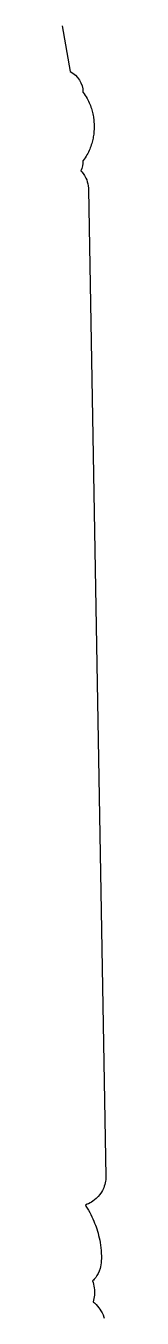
# Model space of a CAD drawing. Extents: x 26 to 45, y 120 to 682.
import ezdxf

# ---------------------------------------------------------------- set-up
doc = ezdxf.new("R2010")
doc.units = 0
doc.layers.add('LAYER_1', color=18, linetype='CONTINUOUS')

msp = doc.modelspace()

# ---------------------------------------------------------------- linework, layer by layer
at = {"layer": 'LAYER_1'}
msp.add_lwpolyline([(25.96, 682), (29.46, 662.08, -0.283092), (35, 653.18), (35.17, 652.96), (35.61, 652.34), (36.03, 651.72), (36.42, 651.09), (36.79, 650.45), (37.13, 649.82), (37.44, 649.19), (37.74, 648.56), (38, 647.93), (38.25, 647.3), (38.48, 646.68), (38.68, 646.06), (38.87, 645.44), (39.04, 644.84), (39.19, 644.24), (39.32, 643.64), (39.44, 643.05), (39.55, 642.47), (39.63, 641.9), (39.72, 641.29), (39.82, 640.24), (39.89, 639.17), (39.91, 638.12), (39.89, 637.06), (39.82, 636.03), (39.76, 635.42), (39.69, 634.86), (39.61, 634.29), (39.52, 633.72), (39.41, 633.14), (39.29, 632.55), (39.15, 631.96), (39, 631.36), (38.82, 630.76), (38.63, 630.16), (38.43, 629.55), (38.2, 628.93), (37.95, 628.32), (37.68, 627.7), (37.4, 627.08), (37.08, 626.46), (36.75, 625.84), (36.39, 625.22), (36.01, 624.61), (35.61, 623.99), (35.18, 623.39), (35.03, 623.2, -0.110706), (34.1, 618.92), (34.22, 618.8), (34.55, 618.42), (35.11, 617.72), (35.73, 616.81), (36.29, 615.78), (36.64, 614.95), (36.92, 614.16), (37.16, 613.29), (37.33, 612.33), (37.43, 611.31), (37.43, 610.81), (44.98, 181.2), (44.96, 180.55), (44.91, 179.85), (44.82, 179.15), (44.69, 178.44), (44.51, 177.74), (44.3, 177.05), (44.05, 176.37), (43.76, 175.71), (43.45, 175.08), (43.04, 174.38), (42.37, 173.41), (41.58, 172.48), (40.8, 171.71), (40.04, 171.07), (39.35, 170.56), (38.72, 170.14), (38.14, 169.79), (37.43, 169.41), (36.9, 169.14), (36.12, 168.73), (36.34, 168.38), (36.9, 167.47), (37.43, 166.54), (37.94, 165.61), (38.42, 164.68), (38.88, 163.75), (39.32, 162.81), (39.72, 161.87), (40.09, 160.96), (40.41, 160.12), (40.71, 159.28), (41.01, 158.41), (41.3, 157.51), (41.58, 156.57), (41.84, 155.59), (42.09, 154.58), (42.31, 153.54), (42.51, 152.46), (42.68, 151.35), (42.82, 150.21), (42.92, 149.04), (43, 147.85), (43.03, 146.62), (43.02, 145.4), (43.01, 144.73), (42.96, 143.63), (42.85, 142.76), (42.7, 141.98), (42.48, 141.16), (42.1, 140.09), (41.62, 139.06), (41.11, 138.16), (40.56, 137.34), (39.95, 136.56), (39.54, 136.11), (39.23, 135.79), (39.44, 135.14), (39.65, 134.37), (39.82, 133.58), (39.94, 132.77), (40.03, 131.93), (40.05, 131.09), (40.03, 130.33), (39.98, 129.61), (39.89, 128.88), (39.77, 128.13), (39.6, 127.36), (39.42, 126.74), (39.66, 126.54), (40.02, 126.22), (40.74, 125.52), (41.39, 124.79), (41.92, 124.13), (42.39, 123.47), (42.86, 122.74), (43.33, 121.91), (43.76, 121.02), (44.14, 120.05), (44.29, 119.6)], format="xyb", dxfattribs=at)

doc.saveas('drawing.dxf')
